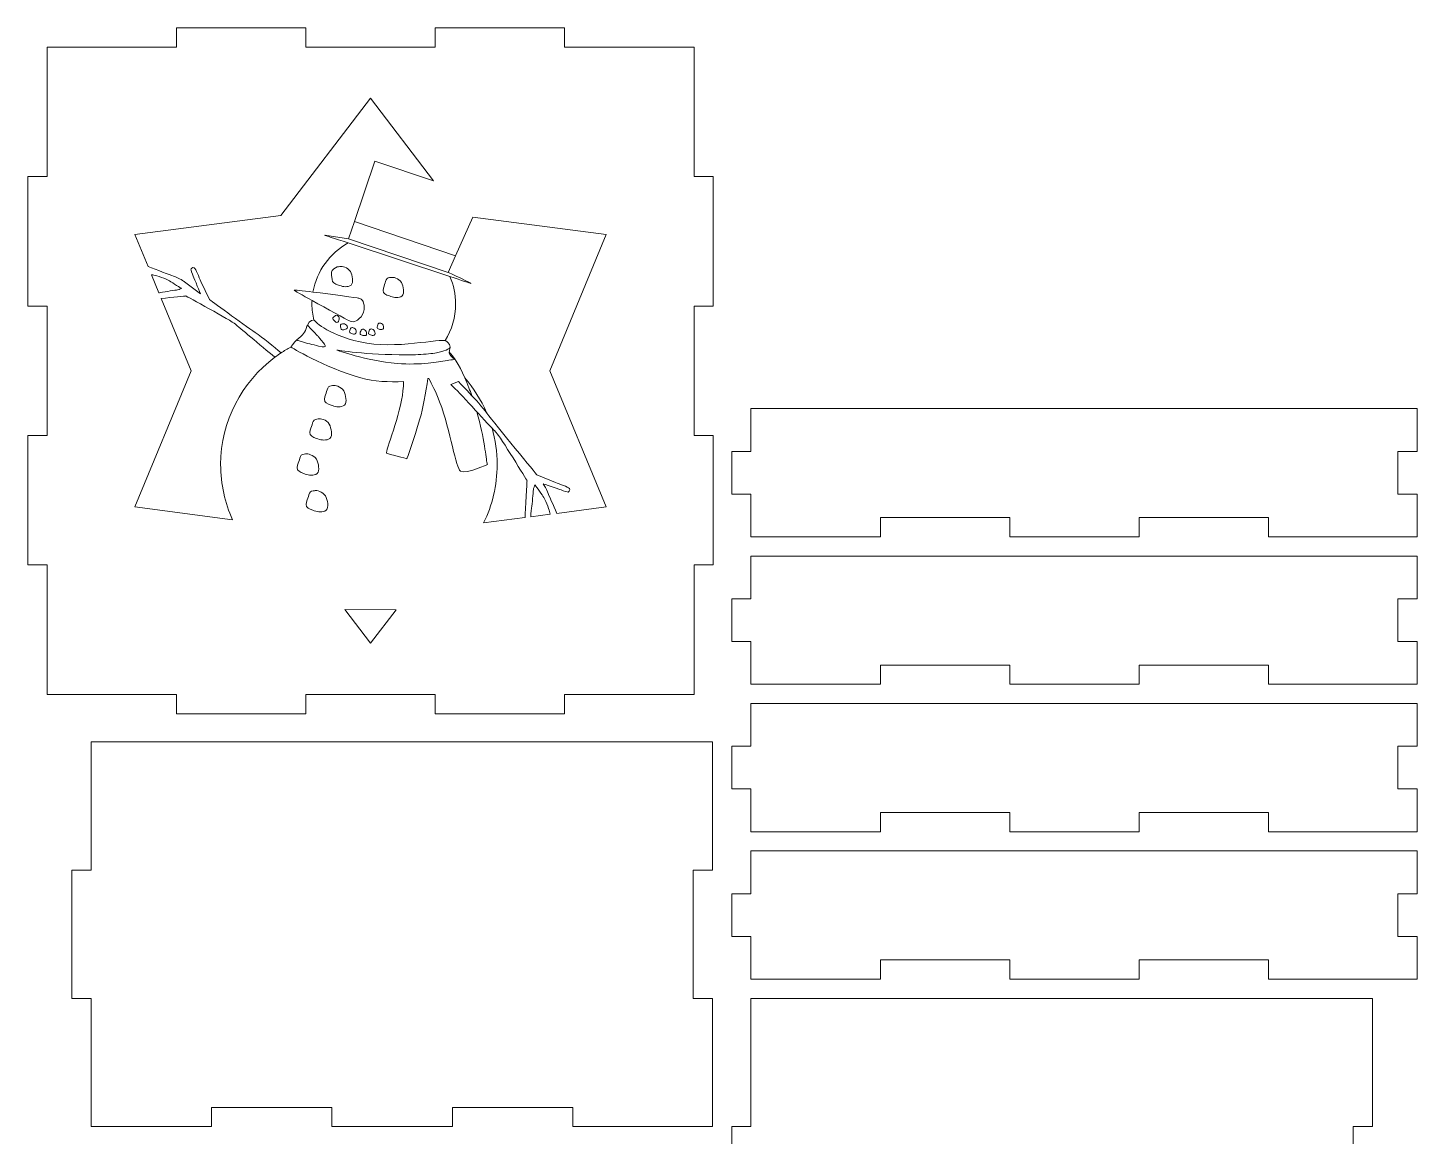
# Model space of a CAD drawing. Header units: centimetres. Extents: x -198 to 198, y -41 to 41.
# Drawn here: x -198.26 to -176.58, y -8.92 to 8.37 of the extents above; entities that cross this region are included whole.
import ezdxf

# ---------------------------------------------------------------- set-up
doc = ezdxf.new("R2010")
doc.units = ezdxf.units.CM
doc.header["$MEASUREMENT"] = 0
doc.layers.add('Camada 1', color=7, linetype='Continuous')

msp = doc.modelspace()

# ---------------------------------------------------------------- linework, layer by layer
at = {"layer": 'Camada 1', "color": 250, "lineweight": 9}
for points, knots in [([(-191.90411, -2.32674), (-191.90411, -2.32674), (-189.88411, -2.32674), (-189.88411, -2.32674), (-189.88411, -2.32674), (-189.88411, -2.32674), (-189.88411, -2.02674), (-189.88411, -2.02674), (-189.88411, -2.02674), (-189.88411, -2.02674), (-187.86411, -2.02674), (-187.86411, -2.02674), (-187.86411, -2.02674), (-187.86411, -2.02674), (-187.86411, -0.00674), (-187.86411, -0.00674), (-187.86411, -0.00674), (-187.86411, -0.00674), (-187.56411, -0.00674), (-187.56411, -0.00674), (-187.56411, -0.00674), (-187.56411, -0.00674), (-187.56411, 2.01326), (-187.56411, 2.01326), (-187.56411, 2.01326), (-187.56411, 2.01326), (-187.86411, 2.01326), (-187.86411, 2.01326), (-187.86411, 2.01326), (-187.86411, 2.01326), (-187.86411, 4.03326), (-187.86411, 4.03326), (-187.86411, 4.03326), (-187.86411, 4.03326), (-187.56411, 4.03326), (-187.56411, 4.03326), (-187.56411, 4.03326), (-187.56411, 4.03326), (-187.56411, 6.05326), (-187.56411, 6.05326), (-187.56411, 6.05326), (-187.56411, 6.05326), (-187.86411, 6.05326), (-187.86411, 6.05326), (-187.86411, 6.05326), (-187.86411, 6.05326), (-187.86411, 8.07326), (-187.86411, 8.07326), (-187.86411, 8.07326), (-187.86411, 8.07326), (-189.88411, 8.07326), (-189.88411, 8.07326), (-189.88411, 8.07326), (-189.88411, 8.07326), (-189.88411, 8.37326), (-189.88411, 8.37326), (-189.88411, 8.37326), (-189.88411, 8.37326), (-191.90411, 8.37326), (-191.90411, 8.37326), (-191.90411, 8.37326), (-191.90411, 8.37326), (-191.90411, 8.07326), (-191.90411, 8.07326), (-191.90411, 8.07326), (-191.90411, 8.07326), (-193.92411, 8.07326), (-193.92411, 8.07326), (-193.92411, 8.07326), (-193.92411, 8.07326), (-193.92411, 8.37326), (-193.92411, 8.37326), (-193.92411, 8.37326), (-193.92411, 8.37326), (-195.94411, 8.37326), (-195.94411, 8.37326), (-195.94411, 8.37326), (-195.94411, 8.37326), (-195.94411, 8.07326), (-195.94411, 8.07326), (-195.94411, 8.07326), (-195.94411, 8.07326), (-197.96411, 8.07326), (-197.96411, 8.07326), (-197.96411, 8.07326), (-197.96411, 8.07326), (-197.96411, 6.05326), (-197.96411, 6.05326), (-197.96411, 6.05326), (-197.96411, 6.05326), (-198.26411, 6.05326), (-198.26411, 6.05326), (-198.26411, 6.05326), (-198.26411, 6.05326), (-198.26411, 4.03326), (-198.26411, 4.03326), (-198.26411, 4.03326), (-198.26411, 4.03326), (-197.96411, 4.03326), (-197.96411, 4.03326), (-197.96411, 4.03326), (-197.96411, 4.03326), (-197.96411, 2.01326), (-197.96411, 2.01326), (-197.96411, 2.01326), (-197.96411, 2.01326), (-198.26411, 2.01326), (-198.26411, 2.01326), (-198.26411, 2.01326), (-198.26411, 2.01326), (-198.26411, -0.00674), (-198.26411, -0.00674), (-198.26411, -0.00674), (-198.26411, -0.00674), (-197.96411, -0.00674), (-197.96411, -0.00674), (-197.96411, -0.00674), (-197.96411, -0.00674), (-197.96411, -2.02674), (-197.96411, -2.02674), (-197.96411, -2.02674), (-197.96411, -2.02674), (-195.94411, -2.02674), (-195.94411, -2.02674), (-195.94411, -2.02674), (-195.94411, -2.02674), (-195.94411, -2.32674), (-195.94411, -2.32674), (-195.94411, -2.32674), (-195.94411, -2.32674), (-193.92411, -2.32674), (-193.92411, -2.32674), (-193.92411, -2.32674), (-193.92411, -2.32674), (-193.92411, -2.02674), (-193.92411, -2.02674), (-193.92411, -2.02674), (-193.92411, -2.02674), (-191.90411, -2.02674), (-191.90411, -2.02674), (-191.90411, -2.02674), (-191.90411, -2.02674), (-191.90411, -2.32674), (-191.90411, -2.32674)], [0, 0, 0, 0, 0.02702703, 0.02702703, 0.02702703, 0.02702703, 0.05405405, 0.05405405, 0.05405405, 0.05405405, 0.08108108, 0.08108108, 0.08108108, 0.08108108, 0.10810811, 0.10810811, 0.10810811, 0.10810811, 0.13513514, 0.13513514, 0.13513514, 0.13513514, 0.16216216, 0.16216216, 0.16216216, 0.16216216, 0.18918919, 0.18918919, 0.18918919, 0.18918919, 0.21621622, 0.21621622, 0.21621622, 0.21621622, 0.24324324, 0.24324324, 0.24324324, 0.24324324, 0.27027027, 0.27027027, 0.27027027, 0.27027027, 0.2972973, 0.2972973, 0.2972973, 0.2972973, 0.32432432, 0.32432432, 0.32432432, 0.32432432, 0.35135135, 0.35135135, 0.35135135, 0.35135135, 0.37837838, 0.37837838, 0.37837838, 0.37837838, 0.40540541, 0.40540541, 0.40540541, 0.40540541, 0.43243243, 0.43243243, 0.43243243, 0.43243243, 0.45945946, 0.45945946, 0.45945946, 0.45945946, 0.48648649, 0.48648649, 0.48648649, 0.48648649, 0.51351351, 0.51351351, 0.51351351, 0.51351351, 0.54054054, 0.54054054, 0.54054054, 0.54054054, 0.56756757, 0.56756757, 0.56756757, 0.56756757, 0.59459459, 0.59459459, 0.59459459, 0.59459459, 0.62162162, 0.62162162, 0.62162162, 0.62162162, 0.64864865, 0.64864865, 0.64864865, 0.64864865, 0.67567568, 0.67567568, 0.67567568, 0.67567568, 0.7027027, 0.7027027, 0.7027027, 0.7027027, 0.72972973, 0.72972973, 0.72972973, 0.72972973, 0.75675676, 0.75675676, 0.75675676, 0.75675676, 0.78378378, 0.78378378, 0.78378378, 0.78378378, 0.81081081, 0.81081081, 0.81081081, 0.81081081, 0.83783784, 0.83783784, 0.83783784, 0.83783784, 0.86486486, 0.86486486, 0.86486486, 0.86486486, 0.89189189, 0.89189189, 0.89189189, 0.89189189, 0.91891892, 0.91891892, 0.91891892, 0.91891892, 0.94594595, 0.94594595, 0.94594595, 0.94594595, 1, 1, 1, 1]), ([(-192.91411, 7.27326), (-192.91411, 7.27326), (-191.92893, 5.98597), (-191.92893, 5.98597), (-191.92893, 5.98597), (-191.92893, 5.98597), (-192.84938, 6.29126), (-192.84938, 6.29126), (-192.84938, 6.29126), (-192.84938, 6.29126), (-193.16647, 5.34971), (-193.16647, 5.34971), (-193.16647, 5.34971), (-193.16647, 5.34971), (-193.25612, 5.08353), (-193.25612, 5.08353), (-193.25612, 5.08353), (-193.25612, 5.08353), (-193.62756, 5.13753), (-193.62756, 5.13753), (-193.62756, 5.13753), (-193.62756, 5.13753), (-193.48117, 5.08914), (-193.26254, 5.01692), (-193.26254, 5.01692), (-193.54784, 4.85763), (-193.75462, 4.57945), (-193.81219, 4.25147), (-193.81219, 4.25147), (-193.97815, 4.27239), (-194.10746, 4.2868), (-194.1067, 4.28081), (-194.1067, 4.28081), (-194.1059, 4.27427), (-193.98116, 4.20334), (-193.82707, 4.1181), (-193.82707, 4.1181), (-193.82792, 4.10051), (-193.82835, 4.08282), (-193.82835, 4.06503), (-193.82835, 4.06503), (-193.82835, 3.97911), (-193.8182, 3.89548), (-193.79904, 3.81526), (-193.79904, 3.81526), (-193.79904, 3.81526), (-193.86518, 3.82028), (-193.90041, 3.73277), (-193.90041, 3.73277), (-193.90238, 3.72784), (-193.90428, 3.72264), (-193.90605, 3.71711), (-193.90605, 3.71711), (-193.93924, 3.61335), (-193.97245, 3.58013), (-194.02641, 3.53866), (-194.02641, 3.53866), (-194.03808, 3.52965), (-194.05093, 3.51774), (-194.0639, 3.50459), (-194.0639, 3.50459), (-194.1108, 3.45702), (-194.15915, 3.39328), (-194.15915, 3.39328), (-194.15915, 3.39328), (-194.21098, 3.36456), (-194.26145, 3.33383), (-194.31049, 3.30116), (-194.31049, 3.30116), (-194.42297, 3.3976), (-194.59393, 3.53991), (-194.71281, 3.61932), (-194.71281, 3.61932), (-194.90426, 3.74722), (-195.42853, 4.13421), (-195.42853, 4.13421), (-195.42853, 4.13421), (-195.42853, 4.13421), (-195.56151, 4.41614), (-195.56151, 4.41614), (-195.56151, 4.41614), (-195.59328, 4.48387), (-195.63602, 4.60698), (-195.66639, 4.62834), (-195.66639, 4.62834), (-195.69673, 4.64967), (-195.7195, 4.60444), (-195.7195, 4.60444), (-195.7195, 4.60444), (-195.7195, 4.60444), (-195.69896, 4.54007), (-195.68099, 4.49791), (-195.68099, 4.49791), (-195.66299, 4.45575), (-195.5705, 4.22274), (-195.5705, 4.22274), (-195.5705, 4.22274), (-195.5705, 4.22274), (-195.81758, 4.4102), (-195.81758, 4.4102), (-195.81758, 4.4102), (-195.81758, 4.4102), (-195.90304, 4.47259), (-195.98737, 4.49787), (-195.98737, 4.49787), (-196.04836, 4.51614), (-196.25514, 4.6038), (-196.38741, 4.64955), (-196.38741, 4.64955), (-196.38741, 4.64955), (-196.59471, 5.14824), (-196.59471, 5.14824), (-196.59471, 5.14824), (-196.59471, 5.14824), (-194.31273, 5.44576), (-194.31273, 5.44576), (-194.31273, 5.44576), (-194.31273, 5.44576), (-192.91411, 7.27326), (-192.91411, 7.27326)], [0, 0, 0, 0, 0.03225806, 0.03225806, 0.03225806, 0.03225806, 0.06451613, 0.06451613, 0.06451613, 0.06451613, 0.09677419, 0.09677419, 0.09677419, 0.09677419, 0.12903226, 0.12903226, 0.12903226, 0.12903226, 0.16129032, 0.16129032, 0.16129032, 0.16129032, 0.19354839, 0.19354839, 0.19354839, 0.19354839, 0.22580645, 0.22580645, 0.22580645, 0.22580645, 0.25806452, 0.25806452, 0.25806452, 0.25806452, 0.29032258, 0.29032258, 0.29032258, 0.29032258, 0.32258065, 0.32258065, 0.32258065, 0.32258065, 0.35483871, 0.35483871, 0.35483871, 0.35483871, 0.38709677, 0.38709677, 0.38709677, 0.38709677, 0.41935484, 0.41935484, 0.41935484, 0.41935484, 0.4516129, 0.4516129, 0.4516129, 0.4516129, 0.48387097, 0.48387097, 0.48387097, 0.48387097, 0.51612903, 0.51612903, 0.51612903, 0.51612903, 0.5483871, 0.5483871, 0.5483871, 0.5483871, 0.58064516, 0.58064516, 0.58064516, 0.58064516, 0.61290323, 0.61290323, 0.61290323, 0.61290323, 0.64516129, 0.64516129, 0.64516129, 0.64516129, 0.67741935, 0.67741935, 0.67741935, 0.67741935, 0.70967742, 0.70967742, 0.70967742, 0.70967742, 0.74193548, 0.74193548, 0.74193548, 0.74193548, 0.77419355, 0.77419355, 0.77419355, 0.77419355, 0.80645161, 0.80645161, 0.80645161, 0.80645161, 0.83870968, 0.83870968, 0.83870968, 0.83870968, 0.87096774, 0.87096774, 0.87096774, 0.87096774, 0.90322581, 0.90322581, 0.90322581, 0.90322581, 0.93548387, 0.93548387, 0.93548387, 0.93548387, 1, 1, 1, 1]), ([(-191.31495, 5.41961), (-191.31495, 5.41961), (-189.23351, 5.14824), (-189.23351, 5.14824), (-189.23351, 5.14824), (-189.23351, 5.14824), (-190.11686, 3.02326), (-190.11686, 3.02326), (-190.11686, 3.02326), (-190.11686, 3.02326), (-189.23351, 0.89828), (-189.23351, 0.89828), (-189.23351, 0.89828), (-189.23351, 0.89828), (-190.0036, 0.79787), (-190.0036, 0.79787), (-190.0036, 0.79787), (-190.05792, 0.92378), (-190.13458, 1.08292), (-190.15323, 1.13497), (-190.15323, 1.13497), (-190.16996, 1.18167), (-190.19848, 1.22812), (-190.22016, 1.25977), (-190.22016, 1.25977), (-190.22016, 1.25977), (-189.98263, 1.17964), (-189.93957, 1.16388), (-189.93957, 1.16388), (-189.89652, 1.14814), (-189.83117, 1.131), (-189.83117, 1.131), (-189.83117, 1.131), (-189.83117, 1.131), (-189.78718, 1.15612), (-189.81011, 1.18532), (-189.81011, 1.18532), (-189.83302, 1.2145), (-189.95819, 1.25072), (-190.0275, 1.27888), (-190.0275, 1.27888), (-190.0275, 1.27888), (-190.31603, 1.3969), (-190.31603, 1.3969), (-190.31603, 1.3969), (-190.31603, 1.3969), (-190.95973, 2.1772), (-191.09748, 2.36163), (-191.09748, 2.36163), (-191.09943, 2.36425), (-191.10143, 2.36691), (-191.10344, 2.36956), (-191.10344, 2.36956), (-191.18799, 2.56749), (-191.30253, 2.75014), (-191.44153, 2.91207), (-191.44153, 2.91207), (-191.53803, 3.13192), (-191.62215, 3.2503), (-191.68498, 3.31243), (-191.68498, 3.31243), (-191.68358, 3.33218), (-191.67414, 3.35258), (-191.67217, 3.3861), (-191.67217, 3.3861), (-191.67207, 3.38768), (-191.67202, 3.38925), (-191.672, 3.3908), (-191.672, 3.3908), (-191.67114, 3.45813), (-191.73859, 3.48987), (-191.73859, 3.48987), (-191.73859, 3.48987), (-191.74136, 3.49155), (-191.74501, 3.49289), (-191.74949, 3.49397), (-191.74949, 3.49397), (-191.64534, 3.66028), (-191.5853, 3.85579), (-191.5853, 4.06503), (-191.5853, 4.06503), (-191.5853, 4.2169), (-191.61694, 4.36155), (-191.67411, 4.49303), (-191.67411, 4.49303), (-191.48683, 4.4315), (-191.3603, 4.39014), (-191.34701, 4.38634), (-191.34701, 4.38634), (-191.28893, 4.36975), (-191.70408, 4.55629), (-191.70408, 4.55629), (-191.70408, 4.55629), (-191.70408, 4.55629), (-191.58707, 4.8159), (-191.58707, 4.8159), (-191.58707, 4.8159), (-191.58707, 4.8159), (-191.31495, 5.41961), (-191.31495, 5.41961)], [0, 0, 0, 0, 0.03846154, 0.03846154, 0.03846154, 0.03846154, 0.07692308, 0.07692308, 0.07692308, 0.07692308, 0.11538462, 0.11538462, 0.11538462, 0.11538462, 0.15384615, 0.15384615, 0.15384615, 0.15384615, 0.19230769, 0.19230769, 0.19230769, 0.19230769, 0.23076923, 0.23076923, 0.23076923, 0.23076923, 0.26923077, 0.26923077, 0.26923077, 0.26923077, 0.30769231, 0.30769231, 0.30769231, 0.30769231, 0.34615385, 0.34615385, 0.34615385, 0.34615385, 0.38461538, 0.38461538, 0.38461538, 0.38461538, 0.42307692, 0.42307692, 0.42307692, 0.42307692, 0.46153846, 0.46153846, 0.46153846, 0.46153846, 0.5, 0.5, 0.5, 0.5, 0.53846154, 0.53846154, 0.53846154, 0.53846154, 0.57692308, 0.57692308, 0.57692308, 0.57692308, 0.61538462, 0.61538462, 0.61538462, 0.61538462, 0.65384615, 0.65384615, 0.65384615, 0.65384615, 0.69230769, 0.69230769, 0.69230769, 0.69230769, 0.73076923, 0.73076923, 0.73076923, 0.73076923, 0.76923077, 0.76923077, 0.76923077, 0.76923077, 0.80769231, 0.80769231, 0.80769231, 0.80769231, 0.84615385, 0.84615385, 0.84615385, 0.84615385, 0.88461538, 0.88461538, 0.88461538, 0.88461538, 0.92307692, 0.92307692, 0.92307692, 0.92307692, 1, 1, 1, 1]), ([(-193.37418, 4.65016), (-193.33682, 4.65432), (-193.24136, 4.62112), (-193.21647, 4.54641), (-193.21647, 4.54641), (-193.19157, 4.47171), (-193.17496, 4.37211), (-193.23722, 4.3472), (-193.23722, 4.3472), (-193.29948, 4.3223), (-193.36173, 4.33889), (-193.41568, 4.35965), (-193.41568, 4.35965), (-193.46964, 4.3804), (-193.51943, 4.397), (-193.51528, 4.44681), (-193.51528, 4.44681), (-193.51113, 4.49661), (-193.53189, 4.52982), (-193.52359, 4.56301), (-193.52359, 4.56301), (-193.51529, 4.59621), (-193.4634, 4.63357), (-193.43435, 4.64187), (-193.43435, 4.64187), (-193.4053, 4.65018), (-193.37418, 4.65016), (-193.37418, 4.65016)], [0, 0, 0, 0, 0.125, 0.125, 0.125, 0.125, 0.25, 0.25, 0.25, 0.25, 0.375, 0.375, 0.375, 0.375, 0.5, 0.5, 0.5, 0.5, 0.625, 0.625, 0.625, 0.625, 0.75, 0.75, 0.75, 0.75, 1, 1, 1, 1]), ([(-196.2169, 4.23938), (-196.2169, 4.23938), (-196.33441, 4.52205), (-196.33441, 4.52205), (-196.33441, 4.52205), (-196.31867, 4.51795), (-196.30585, 4.51517), (-196.29797, 4.51443), (-196.29797, 4.51443), (-196.25327, 4.51023), (-196.1012, 4.45541), (-196.05202, 4.42534), (-196.05202, 4.42534), (-196.00281, 4.39527), (-195.86648, 4.30843), (-195.86648, 4.30843), (-195.86648, 4.30843), (-195.86648, 4.30843), (-195.89206, 4.29465), (-195.92522, 4.28624), (-195.92522, 4.28624), (-195.95838, 4.2778), (-196.10455, 4.26035), (-196.19872, 4.24263), (-196.19872, 4.24263), (-196.20423, 4.2416), (-196.21033, 4.24051), (-196.2169, 4.23938)], [0, 0, 0, 0, 0.125, 0.125, 0.125, 0.125, 0.25, 0.25, 0.25, 0.25, 0.375, 0.375, 0.375, 0.375, 0.5, 0.5, 0.5, 0.5, 0.625, 0.625, 0.625, 0.625, 0.75, 0.75, 0.75, 0.75, 1, 1, 1, 1]), ([(-192.57734, 4.48002), (-192.53998, 4.48416), (-192.44453, 4.45096), (-192.41963, 4.37626), (-192.41963, 4.37626), (-192.39473, 4.30155), (-192.37812, 4.20195), (-192.44038, 4.17706), (-192.44038, 4.17706), (-192.50264, 4.15215), (-192.56489, 4.16875), (-192.61884, 4.1895), (-192.61884, 4.1895), (-192.6728, 4.21026), (-192.72259, 4.22685), (-192.71844, 4.27665), (-192.71844, 4.27665), (-192.71429, 4.32645), (-192.69355, 4.35967), (-192.68525, 4.39286), (-192.68525, 4.39286), (-192.67694, 4.42606), (-192.66656, 4.46342), (-192.63751, 4.47172), (-192.63751, 4.47172), (-192.60845, 4.48003), (-192.57734, 4.48002), (-192.57734, 4.48002)], [0, 0, 0, 0, 0.125, 0.125, 0.125, 0.125, 0.25, 0.25, 0.25, 0.25, 0.375, 0.375, 0.375, 0.375, 0.5, 0.5, 0.5, 0.5, 0.625, 0.625, 0.625, 0.625, 0.75, 0.75, 0.75, 0.75, 1, 1, 1, 1]), ([(-195.06729, 0.69914), (-195.06729, 0.69914), (-196.59471, 0.89828), (-196.59471, 0.89828), (-196.59471, 0.89828), (-196.59471, 0.89828), (-195.71136, 3.02326), (-195.71136, 3.02326), (-195.71136, 3.02326), (-195.71136, 3.02326), (-196.18015, 4.151), (-196.18015, 4.151), (-196.18015, 4.151), (-196.00936, 4.16964), (-195.79788, 4.1898), (-195.79788, 4.1898), (-195.79788, 4.1898), (-195.79788, 4.1898), (-195.08051, 3.80308), (-195.02317, 3.74914), (-195.02317, 3.74914), (-194.98212, 3.71051), (-194.62719, 3.42083), (-194.40745, 3.23264), (-194.40745, 3.23264), (-194.92216, 2.84736), (-195.25408, 2.24075), (-195.25408, 1.55833), (-195.25408, 1.55833), (-195.25408, 1.25232), (-195.18732, 0.96157), (-195.06729, 0.69914)], [0, 0, 0, 0, 0.11111111, 0.11111111, 0.11111111, 0.11111111, 0.22222222, 0.22222222, 0.22222222, 0.22222222, 0.33333333, 0.33333333, 0.33333333, 0.33333333, 0.44444444, 0.44444444, 0.44444444, 0.44444444, 0.55555556, 0.55555556, 0.55555556, 0.55555556, 0.66666667, 0.66666667, 0.66666667, 0.66666667, 0.77777778, 0.77777778, 0.77777778, 0.77777778, 1, 1, 1, 1]), ([(-193.42861, 3.88277), (-193.41772, 3.87781), (-193.39703, 3.85315), (-193.40242, 3.82866), (-193.40242, 3.82866), (-193.4078, 3.80416), (-193.41951, 3.77422), (-193.44061, 3.77757), (-193.44061, 3.77757), (-193.4617, 3.78092), (-193.47602, 3.79563), (-193.48737, 3.81011), (-193.48737, 3.81011), (-193.49874, 3.82458), (-193.50965, 3.83725), (-193.50039, 3.85019), (-193.50039, 3.85019), (-193.49113, 3.86313), (-193.48004, 3.86883), (-193.47234, 3.87655), (-193.47234, 3.87655), (-193.46466, 3.88428), (-193.45572, 3.8928), (-193.44642, 3.89033), (-193.44642, 3.89033), (-193.43711, 3.88786), (-193.42861, 3.88277), (-193.42861, 3.88277)], [0, 0, 0, 0, 0.125, 0.125, 0.125, 0.125, 0.25, 0.25, 0.25, 0.25, 0.375, 0.375, 0.375, 0.375, 0.5, 0.5, 0.5, 0.5, 0.625, 0.625, 0.625, 0.625, 0.75, 0.75, 0.75, 0.75, 1, 1, 1, 1]), ([(-193.3648, 3.75071), (-193.35507, 3.75768), (-193.32339, 3.76331), (-193.30483, 3.74643), (-193.30483, 3.74643), (-193.28629, 3.72954), (-193.26618, 3.70445), (-193.27961, 3.68784), (-193.27961, 3.68784), (-193.29303, 3.67123), (-193.31291, 3.66616), (-193.33114, 3.66354), (-193.33114, 3.66354), (-193.34935, 3.6609), (-193.36577, 3.65776), (-193.37237, 3.67225), (-193.37237, 3.67225), (-193.37897, 3.68674), (-193.37838, 3.69919), (-193.38122, 3.70971), (-193.38122, 3.70971), (-193.38408, 3.72023), (-193.38701, 3.73221), (-193.38023, 3.73904), (-193.38023, 3.73904), (-193.37345, 3.74588), (-193.3648, 3.75071), (-193.3648, 3.75071)], [0, 0, 0, 0, 0.125, 0.125, 0.125, 0.125, 0.25, 0.25, 0.25, 0.25, 0.375, 0.375, 0.375, 0.375, 0.5, 0.5, 0.5, 0.5, 0.625, 0.625, 0.625, 0.625, 0.75, 0.75, 0.75, 0.75, 1, 1, 1, 1]), ([(-193.19505, 3.69573), (-193.18316, 3.69704), (-193.15276, 3.68648), (-193.14484, 3.66269), (-193.14484, 3.66269), (-193.1369, 3.63889), (-193.13161, 3.60717), (-193.15144, 3.59924), (-193.15144, 3.59924), (-193.17127, 3.59132), (-193.19109, 3.5966), (-193.20828, 3.60321), (-193.20828, 3.60321), (-193.22546, 3.60983), (-193.24132, 3.6151), (-193.23999, 3.63096), (-193.23999, 3.63096), (-193.23868, 3.64683), (-193.23207, 3.6574), (-193.22942, 3.66797), (-193.22942, 3.66797), (-193.22678, 3.67855), (-193.22348, 3.69044), (-193.21423, 3.69309), (-193.21423, 3.69309), (-193.20497, 3.69573), (-193.19505, 3.69573), (-193.19505, 3.69573)], [0, 0, 0, 0, 0.125, 0.125, 0.125, 0.125, 0.25, 0.25, 0.25, 0.25, 0.375, 0.375, 0.375, 0.375, 0.5, 0.5, 0.5, 0.5, 0.625, 0.625, 0.625, 0.625, 0.75, 0.75, 0.75, 0.75, 1, 1, 1, 1]), ([(-192.76747, 3.76631), (-192.75558, 3.76764), (-192.72518, 3.75706), (-192.71725, 3.73327), (-192.71725, 3.73327), (-192.70932, 3.70948), (-192.70403, 3.67777), (-192.72386, 3.66983), (-192.72386, 3.66983), (-192.74369, 3.66191), (-192.76351, 3.66718), (-192.7807, 3.6738), (-192.7807, 3.6738), (-192.79788, 3.6804), (-192.81374, 3.68569), (-192.81241, 3.70156), (-192.81241, 3.70156), (-192.8111, 3.71742), (-192.80449, 3.72799), (-192.80184, 3.73856), (-192.80184, 3.73856), (-192.7992, 3.74913), (-192.7959, 3.76103), (-192.78665, 3.76368), (-192.78665, 3.76368), (-192.77739, 3.76632), (-192.76747, 3.76631), (-192.76747, 3.76631)], [0, 0, 0, 0, 0.125, 0.125, 0.125, 0.125, 0.25, 0.25, 0.25, 0.25, 0.375, 0.375, 0.375, 0.375, 0.5, 0.5, 0.5, 0.5, 0.625, 0.625, 0.625, 0.625, 0.75, 0.75, 0.75, 0.75, 1, 1, 1, 1]), ([(-193.03308, 3.67085), (-193.02118, 3.6722), (-192.99079, 3.66161), (-192.98287, 3.63782), (-192.98287, 3.63782), (-192.97493, 3.61402), (-192.96964, 3.58231), (-192.98947, 3.57438), (-192.98947, 3.57438), (-193.0093, 3.56646), (-193.02912, 3.57173), (-193.0463, 3.57835), (-193.0463, 3.57835), (-193.0635, 3.58496), (-193.07936, 3.59024), (-193.07802, 3.6061), (-193.07802, 3.6061), (-193.07671, 3.62196), (-193.0701, 3.63254), (-193.06746, 3.64311), (-193.06746, 3.64311), (-193.06481, 3.65367), (-193.0615, 3.66559), (-193.05226, 3.66823), (-193.05226, 3.66823), (-193.04301, 3.67086), (-193.03308, 3.67085), (-193.03308, 3.67085)], [0, 0, 0, 0, 0.125, 0.125, 0.125, 0.125, 0.25, 0.25, 0.25, 0.25, 0.375, 0.375, 0.375, 0.375, 0.5, 0.5, 0.5, 0.5, 0.625, 0.625, 0.625, 0.625, 0.75, 0.75, 0.75, 0.75, 1, 1, 1, 1]), ([(-192.90128, 3.67459), (-192.88939, 3.67591), (-192.85899, 3.66533), (-192.85107, 3.64154), (-192.85107, 3.64154), (-192.84314, 3.61775), (-192.83784, 3.58603), (-192.85767, 3.57808), (-192.85767, 3.57808), (-192.8775, 3.57017), (-192.89732, 3.57545), (-192.91451, 3.58207), (-192.91451, 3.58207), (-192.93169, 3.58868), (-192.94755, 3.59395), (-192.94622, 3.60983), (-192.94622, 3.60983), (-192.94491, 3.62567), (-192.9383, 3.63625), (-192.93565, 3.64683), (-192.93565, 3.64683), (-192.93301, 3.6574), (-192.92971, 3.6693), (-192.92046, 3.67194), (-192.92046, 3.67194), (-192.9112, 3.6746), (-192.90128, 3.67459), (-192.90128, 3.67459)], [0, 0, 0, 0, 0.125, 0.125, 0.125, 0.125, 0.25, 0.25, 0.25, 0.25, 0.375, 0.375, 0.375, 0.375, 0.5, 0.5, 0.5, 0.5, 0.625, 0.625, 0.625, 0.625, 0.75, 0.75, 0.75, 0.75, 1, 1, 1, 1]), ([(-193.48552, 2.792), (-193.44624, 2.79636), (-193.34587, 2.76145), (-193.31967, 2.68289), (-193.31967, 2.68289), (-193.29349, 2.60432), (-193.27604, 2.49958), (-193.3415, 2.47339), (-193.3415, 2.47339), (-193.40697, 2.44721), (-193.47243, 2.46467), (-193.52917, 2.48648), (-193.52917, 2.48648), (-193.58591, 2.50831), (-193.63828, 2.52576), (-193.63391, 2.57813), (-193.63391, 2.57813), (-193.62954, 2.63051), (-193.60773, 2.66544), (-193.59901, 2.70034), (-193.59901, 2.70034), (-193.59027, 2.73525), (-193.57936, 2.77453), (-193.54881, 2.78327), (-193.54881, 2.78327), (-193.51825, 2.792), (-193.48552, 2.792), (-193.48552, 2.792)], [0, 0, 0, 0, 0.125, 0.125, 0.125, 0.125, 0.25, 0.25, 0.25, 0.25, 0.375, 0.375, 0.375, 0.375, 0.5, 0.5, 0.5, 0.5, 0.625, 0.625, 0.625, 0.625, 0.75, 0.75, 0.75, 0.75, 1, 1, 1, 1]), ([(-180.91542, 0.73192), (-180.91542, 0.73192), (-178.89542, 0.73192), (-178.89542, 0.73192), (-178.89542, 0.73192), (-178.89542, 0.73192), (-178.89542, 0.43192), (-178.89542, 0.43192), (-178.89542, 0.43192), (-178.89542, 0.43192), (-176.57542, 0.43192), (-176.57542, 0.43192), (-176.57542, 0.43192), (-176.57542, 0.43192), (-176.57542, 1.09859), (-176.57542, 1.09859), (-176.57542, 1.09859), (-176.57542, 1.09859), (-176.87542, 1.09859), (-176.87542, 1.09859), (-176.87542, 1.09859), (-176.87542, 1.09859), (-176.87542, 1.76525), (-176.87542, 1.76525), (-176.87542, 1.76525), (-176.87542, 1.76525), (-176.57542, 1.76525), (-176.57542, 1.76525), (-176.57542, 1.76525), (-176.57542, 1.76525), (-176.57542, 2.43192), (-176.57542, 2.43192), (-176.57542, 2.43192), (-176.57542, 2.43192), (-186.97542, 2.43192), (-186.97542, 2.43192), (-186.97542, 2.43192), (-186.97542, 2.43192), (-186.97542, 1.76525), (-186.97542, 1.76525), (-186.97542, 1.76525), (-186.97542, 1.76525), (-187.27542, 1.76525), (-187.27542, 1.76525), (-187.27542, 1.76525), (-187.27542, 1.76525), (-187.27542, 1.09859), (-187.27542, 1.09859), (-187.27542, 1.09859), (-187.27542, 1.09859), (-186.97542, 1.09859), (-186.97542, 1.09859), (-186.97542, 1.09859), (-186.97542, 1.09859), (-186.97542, 0.43192), (-186.97542, 0.43192), (-186.97542, 0.43192), (-186.97542, 0.43192), (-184.95542, 0.43192), (-184.95542, 0.43192), (-184.95542, 0.43192), (-184.95542, 0.43192), (-184.95542, 0.73192), (-184.95542, 0.73192), (-184.95542, 0.73192), (-184.95542, 0.73192), (-182.93542, 0.73192), (-182.93542, 0.73192), (-182.93542, 0.73192), (-182.93542, 0.73192), (-182.93542, 0.43192), (-182.93542, 0.43192), (-182.93542, 0.43192), (-182.93542, 0.43192), (-180.91542, 0.43192), (-180.91542, 0.43192), (-180.91542, 0.43192), (-180.91542, 0.43192), (-180.91542, 0.73192), (-180.91542, 0.73192)], [0, 0, 0, 0, 0.04761905, 0.04761905, 0.04761905, 0.04761905, 0.0952381, 0.0952381, 0.0952381, 0.0952381, 0.14285714, 0.14285714, 0.14285714, 0.14285714, 0.19047619, 0.19047619, 0.19047619, 0.19047619, 0.23809524, 0.23809524, 0.23809524, 0.23809524, 0.28571429, 0.28571429, 0.28571429, 0.28571429, 0.33333333, 0.33333333, 0.33333333, 0.33333333, 0.38095238, 0.38095238, 0.38095238, 0.38095238, 0.42857143, 0.42857143, 0.42857143, 0.42857143, 0.47619048, 0.47619048, 0.47619048, 0.47619048, 0.52380952, 0.52380952, 0.52380952, 0.52380952, 0.57142857, 0.57142857, 0.57142857, 0.57142857, 0.61904762, 0.61904762, 0.61904762, 0.61904762, 0.66666667, 0.66666667, 0.66666667, 0.66666667, 0.71428571, 0.71428571, 0.71428571, 0.71428571, 0.76190476, 0.76190476, 0.76190476, 0.76190476, 0.80952381, 0.80952381, 0.80952381, 0.80952381, 0.85714286, 0.85714286, 0.85714286, 0.85714286, 0.9047619, 0.9047619, 0.9047619, 0.9047619, 1, 1, 1, 1]), ([(-193.71218, 2.27361), (-193.6729, 2.27798), (-193.57253, 2.24307), (-193.54634, 2.16451), (-193.54634, 2.16451), (-193.52016, 2.08594), (-193.5027, 1.9812), (-193.56816, 1.95502), (-193.56816, 1.95502), (-193.63364, 1.92884), (-193.6991, 1.94628), (-193.75583, 1.96812), (-193.75583, 1.96812), (-193.81258, 1.98993), (-193.86494, 2.00739), (-193.86057, 2.05976), (-193.86057, 2.05976), (-193.8562, 2.11212), (-193.83439, 2.14707), (-193.82566, 2.18197), (-193.82566, 2.18197), (-193.81694, 2.21688), (-193.80601, 2.25617), (-193.77547, 2.2649), (-193.77547, 2.2649), (-193.74492, 2.27363), (-193.71218, 2.27361), (-193.71218, 2.27361)], [0, 0, 0, 0, 0.125, 0.125, 0.125, 0.125, 0.25, 0.25, 0.25, 0.25, 0.375, 0.375, 0.375, 0.375, 0.5, 0.5, 0.5, 0.5, 0.625, 0.625, 0.625, 0.625, 0.75, 0.75, 0.75, 0.75, 1, 1, 1, 1]), ([(-190.50298, 0.73277), (-190.50298, 0.73277), (-191.14857, 0.6486), (-191.14857, 0.6486), (-191.14857, 0.6486), (-191.01352, 0.92402), (-190.93789, 1.23254), (-190.93789, 1.55833), (-190.93789, 1.55833), (-190.93789, 1.7557), (-190.96564, 1.94677), (-191.01758, 2.12795), (-191.01758, 2.12795), (-190.98447, 2.09239), (-190.96094, 2.06752), (-190.95155, 2.05856), (-190.95155, 2.05856), (-190.89467, 2.00412), (-190.47083, 1.30804), (-190.47083, 1.30804), (-190.47083, 1.30804), (-190.47083, 1.30804), (-190.49034, 0.84904), (-190.50267, 0.73552), (-190.50267, 0.73552), (-190.50267, 0.73552), (-190.50298, 0.73277), (-190.50298, 0.73277)], [0, 0, 0, 0, 0.125, 0.125, 0.125, 0.125, 0.25, 0.25, 0.25, 0.25, 0.375, 0.375, 0.375, 0.375, 0.5, 0.5, 0.5, 0.5, 0.625, 0.625, 0.625, 0.625, 0.75, 0.75, 0.75, 0.75, 1, 1, 1, 1]), ([(-193.9114, 1.72579), (-193.87212, 1.73015), (-193.77174, 1.69525), (-193.74555, 1.61669), (-193.74555, 1.61669), (-193.71937, 1.53812), (-193.70191, 1.43338), (-193.76738, 1.4072), (-193.76738, 1.4072), (-193.83285, 1.38101), (-193.8983, 1.39847), (-193.95505, 1.4203), (-193.95505, 1.4203), (-194.01179, 1.44211), (-194.06416, 1.45957), (-194.05979, 1.51194), (-194.05979, 1.51194), (-194.05542, 1.56431), (-194.03361, 1.59924), (-194.02488, 1.63414), (-194.02488, 1.63414), (-194.01615, 1.66906), (-194.00523, 1.70835), (-193.97468, 1.71708), (-193.97468, 1.71708), (-193.94414, 1.72581), (-193.9114, 1.72579), (-193.9114, 1.72579)], [0, 0, 0, 0, 0.125, 0.125, 0.125, 0.125, 0.25, 0.25, 0.25, 0.25, 0.375, 0.375, 0.375, 0.375, 0.5, 0.5, 0.5, 0.5, 0.625, 0.625, 0.625, 0.625, 0.75, 0.75, 0.75, 0.75, 1, 1, 1, 1]), ([(-193.77029, 1.15307), (-193.73101, 1.15743), (-193.63064, 1.12251), (-193.60444, 1.04396), (-193.60444, 1.04396), (-193.57826, 0.9654), (-193.56081, 0.86066), (-193.62627, 0.83447), (-193.62627, 0.83447), (-193.69174, 0.80827), (-193.7572, 0.82574), (-193.81395, 0.84755), (-193.81395, 0.84755), (-193.87068, 0.86939), (-193.92305, 0.88684), (-193.91868, 0.93922), (-193.91868, 0.93922), (-193.91432, 0.99159), (-193.8925, 1.02652), (-193.88378, 1.06143), (-193.88378, 1.06143), (-193.87504, 1.09633), (-193.86413, 1.13562), (-193.83358, 1.14435), (-193.83358, 1.14435), (-193.80302, 1.15308), (-193.77029, 1.15307), (-193.77029, 1.15307)], [0, 0, 0, 0, 0.125, 0.125, 0.125, 0.125, 0.25, 0.25, 0.25, 0.25, 0.375, 0.375, 0.375, 0.375, 0.5, 0.5, 0.5, 0.5, 0.625, 0.625, 0.625, 0.625, 0.75, 0.75, 0.75, 0.75, 1, 1, 1, 1]), ([(-190.10906, 0.78413), (-190.10906, 0.78413), (-190.4134, 0.74445), (-190.4134, 0.74445), (-190.4134, 0.74445), (-190.40807, 0.80825), (-190.40209, 0.87266), (-190.39701, 0.91051), (-190.39701, 0.91051), (-190.38425, 1.00549), (-190.37451, 1.15237), (-190.36784, 1.18592), (-190.36784, 1.18592), (-190.36116, 1.21947), (-190.34874, 1.24575), (-190.34874, 1.24575), (-190.34874, 1.24575), (-190.34874, 1.24575), (-190.25487, 1.11416), (-190.22225, 1.06662), (-190.22225, 1.06662), (-190.18963, 1.01907), (-190.12695, 0.87008), (-190.12038, 0.82568), (-190.12038, 0.82568), (-190.11909, 0.81693), (-190.11491, 0.80216), (-190.10906, 0.78413)], [0, 0, 0, 0, 0.125, 0.125, 0.125, 0.125, 0.25, 0.25, 0.25, 0.25, 0.375, 0.375, 0.375, 0.375, 0.5, 0.5, 0.5, 0.5, 0.625, 0.625, 0.625, 0.625, 0.75, 0.75, 0.75, 0.75, 1, 1, 1, 1]), ([(-180.91542, -1.56808), (-180.91542, -1.56808), (-178.89542, -1.56808), (-178.89542, -1.56808), (-178.89542, -1.56808), (-178.89542, -1.56808), (-178.89542, -1.86808), (-178.89542, -1.86808), (-178.89542, -1.86808), (-178.89542, -1.86808), (-176.57542, -1.86808), (-176.57542, -1.86808), (-176.57542, -1.86808), (-176.57542, -1.86808), (-176.57542, -1.20141), (-176.57542, -1.20141), (-176.57542, -1.20141), (-176.57542, -1.20141), (-176.87542, -1.20141), (-176.87542, -1.20141), (-176.87542, -1.20141), (-176.87542, -1.20141), (-176.87542, -0.53475), (-176.87542, -0.53475), (-176.87542, -0.53475), (-176.87542, -0.53475), (-176.57542, -0.53475), (-176.57542, -0.53475), (-176.57542, -0.53475), (-176.57542, -0.53475), (-176.57542, 0.13192), (-176.57542, 0.13192), (-176.57542, 0.13192), (-176.57542, 0.13192), (-186.97542, 0.13192), (-186.97542, 0.13192), (-186.97542, 0.13192), (-186.97542, 0.13192), (-186.97542, -0.53475), (-186.97542, -0.53475), (-186.97542, -0.53475), (-186.97542, -0.53475), (-187.27542, -0.53475), (-187.27542, -0.53475), (-187.27542, -0.53475), (-187.27542, -0.53475), (-187.27542, -1.20141), (-187.27542, -1.20141), (-187.27542, -1.20141), (-187.27542, -1.20141), (-186.97542, -1.20141), (-186.97542, -1.20141), (-186.97542, -1.20141), (-186.97542, -1.20141), (-186.97542, -1.86808), (-186.97542, -1.86808), (-186.97542, -1.86808), (-186.97542, -1.86808), (-184.95542, -1.86808), (-184.95542, -1.86808), (-184.95542, -1.86808), (-184.95542, -1.86808), (-184.95542, -1.56808), (-184.95542, -1.56808), (-184.95542, -1.56808), (-184.95542, -1.56808), (-182.93542, -1.56808), (-182.93542, -1.56808), (-182.93542, -1.56808), (-182.93542, -1.56808), (-182.93542, -1.86808), (-182.93542, -1.86808), (-182.93542, -1.86808), (-182.93542, -1.86808), (-180.91542, -1.86808), (-180.91542, -1.86808), (-180.91542, -1.86808), (-180.91542, -1.86808), (-180.91542, -1.56808), (-180.91542, -1.56808)], [0, 0, 0, 0, 0.04761905, 0.04761905, 0.04761905, 0.04761905, 0.0952381, 0.0952381, 0.0952381, 0.0952381, 0.14285714, 0.14285714, 0.14285714, 0.14285714, 0.19047619, 0.19047619, 0.19047619, 0.19047619, 0.23809524, 0.23809524, 0.23809524, 0.23809524, 0.28571429, 0.28571429, 0.28571429, 0.28571429, 0.33333333, 0.33333333, 0.33333333, 0.33333333, 0.38095238, 0.38095238, 0.38095238, 0.38095238, 0.42857143, 0.42857143, 0.42857143, 0.42857143, 0.47619048, 0.47619048, 0.47619048, 0.47619048, 0.52380952, 0.52380952, 0.52380952, 0.52380952, 0.57142857, 0.57142857, 0.57142857, 0.57142857, 0.61904762, 0.61904762, 0.61904762, 0.61904762, 0.66666667, 0.66666667, 0.66666667, 0.66666667, 0.71428571, 0.71428571, 0.71428571, 0.71428571, 0.76190476, 0.76190476, 0.76190476, 0.76190476, 0.80952381, 0.80952381, 0.80952381, 0.80952381, 0.85714286, 0.85714286, 0.85714286, 0.85714286, 0.9047619, 0.9047619, 0.9047619, 0.9047619, 1, 1, 1, 1]), ([(-192.51434, -0.70439), (-192.51434, -0.70439), (-192.91411, -1.22674), (-192.91411, -1.22674), (-192.91411, -1.22674), (-192.91411, -1.22674), (-193.31682, -0.70054), (-193.31682, -0.70054), (-193.31682, -0.70054), (-193.31682, -0.70054), (-192.51434, -0.70439), (-192.51434, -0.70439)], [0, 0, 0, 0, 0.25, 0.25, 0.25, 0.25, 0.5, 0.5, 0.5, 0.5, 1, 1, 1, 1]), ([(-180.91542, -3.86808), (-180.91542, -3.86808), (-178.89542, -3.86808), (-178.89542, -3.86808), (-178.89542, -3.86808), (-178.89542, -3.86808), (-178.89542, -4.16808), (-178.89542, -4.16808), (-178.89542, -4.16808), (-178.89542, -4.16808), (-176.57542, -4.16808), (-176.57542, -4.16808), (-176.57542, -4.16808), (-176.57542, -4.16808), (-176.57542, -3.50141), (-176.57542, -3.50141), (-176.57542, -3.50141), (-176.57542, -3.50141), (-176.87542, -3.50141), (-176.87542, -3.50141), (-176.87542, -3.50141), (-176.87542, -3.50141), (-176.87542, -2.83475), (-176.87542, -2.83475), (-176.87542, -2.83475), (-176.87542, -2.83475), (-176.57542, -2.83475), (-176.57542, -2.83475), (-176.57542, -2.83475), (-176.57542, -2.83475), (-176.57542, -2.16808), (-176.57542, -2.16808), (-176.57542, -2.16808), (-176.57542, -2.16808), (-186.97542, -2.16808), (-186.97542, -2.16808), (-186.97542, -2.16808), (-186.97542, -2.16808), (-186.97542, -2.83475), (-186.97542, -2.83475), (-186.97542, -2.83475), (-186.97542, -2.83475), (-187.27542, -2.83475), (-187.27542, -2.83475), (-187.27542, -2.83475), (-187.27542, -2.83475), (-187.27542, -3.50141), (-187.27542, -3.50141), (-187.27542, -3.50141), (-187.27542, -3.50141), (-186.97542, -3.50141), (-186.97542, -3.50141), (-186.97542, -3.50141), (-186.97542, -3.50141), (-186.97542, -4.16808), (-186.97542, -4.16808), (-186.97542, -4.16808), (-186.97542, -4.16808), (-184.95542, -4.16808), (-184.95542, -4.16808), (-184.95542, -4.16808), (-184.95542, -4.16808), (-184.95542, -3.86808), (-184.95542, -3.86808), (-184.95542, -3.86808), (-184.95542, -3.86808), (-182.93542, -3.86808), (-182.93542, -3.86808), (-182.93542, -3.86808), (-182.93542, -3.86808), (-182.93542, -4.16808), (-182.93542, -4.16808), (-182.93542, -4.16808), (-182.93542, -4.16808), (-180.91542, -4.16808), (-180.91542, -4.16808), (-180.91542, -4.16808), (-180.91542, -4.16808), (-180.91542, -3.86808), (-180.91542, -3.86808)], [0, 0, 0, 0, 0.04761905, 0.04761905, 0.04761905, 0.04761905, 0.0952381, 0.0952381, 0.0952381, 0.0952381, 0.14285714, 0.14285714, 0.14285714, 0.14285714, 0.19047619, 0.19047619, 0.19047619, 0.19047619, 0.23809524, 0.23809524, 0.23809524, 0.23809524, 0.28571429, 0.28571429, 0.28571429, 0.28571429, 0.33333333, 0.33333333, 0.33333333, 0.33333333, 0.38095238, 0.38095238, 0.38095238, 0.38095238, 0.42857143, 0.42857143, 0.42857143, 0.42857143, 0.47619048, 0.47619048, 0.47619048, 0.47619048, 0.52380952, 0.52380952, 0.52380952, 0.52380952, 0.57142857, 0.57142857, 0.57142857, 0.57142857, 0.61904762, 0.61904762, 0.61904762, 0.61904762, 0.66666667, 0.66666667, 0.66666667, 0.66666667, 0.71428571, 0.71428571, 0.71428571, 0.71428571, 0.76190476, 0.76190476, 0.76190476, 0.76190476, 0.80952381, 0.80952381, 0.80952381, 0.80952381, 0.85714286, 0.85714286, 0.85714286, 0.85714286, 0.9047619, 0.9047619, 0.9047619, 0.9047619, 1, 1, 1, 1]), ([(-187.57542, -8.76808), (-187.57542, -8.76808), (-187.57542, -6.76808), (-187.57542, -6.76808), (-187.57542, -6.76808), (-187.57542, -6.76808), (-187.87542, -6.76808), (-187.87542, -6.76808), (-187.87542, -6.76808), (-187.87542, -6.76808), (-187.87542, -4.76808), (-187.87542, -4.76808), (-187.87542, -4.76808), (-187.87542, -4.76808), (-187.57542, -4.76808), (-187.57542, -4.76808), (-187.57542, -4.76808), (-187.57542, -4.76808), (-187.57542, -2.76808), (-187.57542, -2.76808), (-187.57542, -2.76808), (-187.57542, -2.76808), (-197.27542, -2.76808), (-197.27542, -2.76808), (-197.27542, -2.76808), (-197.27542, -2.76808), (-197.27542, -4.76808), (-197.27542, -4.76808), (-197.27542, -4.76808), (-197.27542, -4.76808), (-197.57542, -4.76808), (-197.57542, -4.76808), (-197.57542, -4.76808), (-197.57542, -4.76808), (-197.57542, -6.76808), (-197.57542, -6.76808), (-197.57542, -6.76808), (-197.57542, -6.76808), (-197.27542, -6.76808), (-197.27542, -6.76808), (-197.27542, -6.76808), (-197.27542, -6.76808), (-197.27542, -8.76808), (-197.27542, -8.76808), (-197.27542, -8.76808), (-197.27542, -8.76808), (-195.39542, -8.76808), (-195.39542, -8.76808), (-195.39542, -8.76808), (-195.39542, -8.76808), (-195.39542, -8.46808), (-195.39542, -8.46808), (-195.39542, -8.46808), (-195.39542, -8.46808), (-193.51542, -8.46808), (-193.51542, -8.46808), (-193.51542, -8.46808), (-193.51542, -8.46808), (-193.51542, -8.76808), (-193.51542, -8.76808), (-193.51542, -8.76808), (-193.51542, -8.76808), (-191.63542, -8.76808), (-191.63542, -8.76808), (-191.63542, -8.76808), (-191.63542, -8.76808), (-191.63542, -8.46808), (-191.63542, -8.46808), (-191.63542, -8.46808), (-191.63542, -8.46808), (-189.75542, -8.46808), (-189.75542, -8.46808), (-189.75542, -8.46808), (-189.75542, -8.46808), (-189.75542, -8.76808), (-189.75542, -8.76808), (-189.75542, -8.76808), (-189.75542, -8.76808), (-187.57542, -8.76808), (-187.57542, -8.76808)], [0, 0, 0, 0, 0.04761905, 0.04761905, 0.04761905, 0.04761905, 0.0952381, 0.0952381, 0.0952381, 0.0952381, 0.14285714, 0.14285714, 0.14285714, 0.14285714, 0.19047619, 0.19047619, 0.19047619, 0.19047619, 0.23809524, 0.23809524, 0.23809524, 0.23809524, 0.28571429, 0.28571429, 0.28571429, 0.28571429, 0.33333333, 0.33333333, 0.33333333, 0.33333333, 0.38095238, 0.38095238, 0.38095238, 0.38095238, 0.42857143, 0.42857143, 0.42857143, 0.42857143, 0.47619048, 0.47619048, 0.47619048, 0.47619048, 0.52380952, 0.52380952, 0.52380952, 0.52380952, 0.57142857, 0.57142857, 0.57142857, 0.57142857, 0.61904762, 0.61904762, 0.61904762, 0.61904762, 0.66666667, 0.66666667, 0.66666667, 0.66666667, 0.71428571, 0.71428571, 0.71428571, 0.71428571, 0.76190476, 0.76190476, 0.76190476, 0.76190476, 0.80952381, 0.80952381, 0.80952381, 0.80952381, 0.85714286, 0.85714286, 0.85714286, 0.85714286, 0.9047619, 0.9047619, 0.9047619, 0.9047619, 1, 1, 1, 1]), ([(-180.91542, -6.16808), (-180.91542, -6.16808), (-178.89542, -6.16808), (-178.89542, -6.16808), (-178.89542, -6.16808), (-178.89542, -6.16808), (-178.89542, -6.46808), (-178.89542, -6.46808), (-178.89542, -6.46808), (-178.89542, -6.46808), (-176.57542, -6.46808), (-176.57542, -6.46808), (-176.57542, -6.46808), (-176.57542, -6.46808), (-176.57542, -5.80141), (-176.57542, -5.80141), (-176.57542, -5.80141), (-176.57542, -5.80141), (-176.87542, -5.80141), (-176.87542, -5.80141), (-176.87542, -5.80141), (-176.87542, -5.80141), (-176.87542, -5.13475), (-176.87542, -5.13475), (-176.87542, -5.13475), (-176.87542, -5.13475), (-176.57542, -5.13475), (-176.57542, -5.13475), (-176.57542, -5.13475), (-176.57542, -5.13475), (-176.57542, -4.46808), (-176.57542, -4.46808), (-176.57542, -4.46808), (-176.57542, -4.46808), (-186.97542, -4.46808), (-186.97542, -4.46808), (-186.97542, -4.46808), (-186.97542, -4.46808), (-186.97542, -5.13475), (-186.97542, -5.13475), (-186.97542, -5.13475), (-186.97542, -5.13475), (-187.27542, -5.13475), (-187.27542, -5.13475), (-187.27542, -5.13475), (-187.27542, -5.13475), (-187.27542, -5.80141), (-187.27542, -5.80141), (-187.27542, -5.80141), (-187.27542, -5.80141), (-186.97542, -5.80141), (-186.97542, -5.80141), (-186.97542, -5.80141), (-186.97542, -5.80141), (-186.97542, -6.46808), (-186.97542, -6.46808), (-186.97542, -6.46808), (-186.97542, -6.46808), (-184.95542, -6.46808), (-184.95542, -6.46808), (-184.95542, -6.46808), (-184.95542, -6.46808), (-184.95542, -6.16808), (-184.95542, -6.16808), (-184.95542, -6.16808), (-184.95542, -6.16808), (-182.93542, -6.16808), (-182.93542, -6.16808), (-182.93542, -6.16808), (-182.93542, -6.16808), (-182.93542, -6.46808), (-182.93542, -6.46808), (-182.93542, -6.46808), (-182.93542, -6.46808), (-180.91542, -6.46808), (-180.91542, -6.46808), (-180.91542, -6.46808), (-180.91542, -6.46808), (-180.91542, -6.16808), (-180.91542, -6.16808)], [0, 0, 0, 0, 0.04761905, 0.04761905, 0.04761905, 0.04761905, 0.0952381, 0.0952381, 0.0952381, 0.0952381, 0.14285714, 0.14285714, 0.14285714, 0.14285714, 0.19047619, 0.19047619, 0.19047619, 0.19047619, 0.23809524, 0.23809524, 0.23809524, 0.23809524, 0.28571429, 0.28571429, 0.28571429, 0.28571429, 0.33333333, 0.33333333, 0.33333333, 0.33333333, 0.38095238, 0.38095238, 0.38095238, 0.38095238, 0.42857143, 0.42857143, 0.42857143, 0.42857143, 0.47619048, 0.47619048, 0.47619048, 0.47619048, 0.52380952, 0.52380952, 0.52380952, 0.52380952, 0.57142857, 0.57142857, 0.57142857, 0.57142857, 0.61904762, 0.61904762, 0.61904762, 0.61904762, 0.66666667, 0.66666667, 0.66666667, 0.66666667, 0.71428571, 0.71428571, 0.71428571, 0.71428571, 0.76190476, 0.76190476, 0.76190476, 0.76190476, 0.80952381, 0.80952381, 0.80952381, 0.80952381, 0.85714286, 0.85714286, 0.85714286, 0.85714286, 0.9047619, 0.9047619, 0.9047619, 0.9047619, 1, 1, 1, 1]), ([(-177.27542, -12.76808), (-177.27542, -12.76808), (-177.27542, -10.76808), (-177.27542, -10.76808), (-177.27542, -10.76808), (-177.27542, -10.76808), (-177.57542, -10.76808), (-177.57542, -10.76808), (-177.57542, -10.76808), (-177.57542, -10.76808), (-177.57542, -8.76808), (-177.57542, -8.76808), (-177.57542, -8.76808), (-177.57542, -8.76808), (-177.27542, -8.76808), (-177.27542, -8.76808), (-177.27542, -8.76808), (-177.27542, -8.76808), (-177.27542, -6.76808), (-177.27542, -6.76808), (-177.27542, -6.76808), (-177.27542, -6.76808), (-186.97542, -6.76808), (-186.97542, -6.76808), (-186.97542, -6.76808), (-186.97542, -6.76808), (-186.97542, -8.76808), (-186.97542, -8.76808), (-186.97542, -8.76808), (-186.97542, -8.76808), (-187.27542, -8.76808), (-187.27542, -8.76808), (-187.27542, -8.76808), (-187.27542, -8.76808), (-187.27542, -10.76808), (-187.27542, -10.76808), (-187.27542, -10.76808), (-187.27542, -10.76808), (-186.97542, -10.76808), (-186.97542, -10.76808), (-186.97542, -10.76808), (-186.97542, -10.76808), (-186.97542, -12.76808), (-186.97542, -12.76808), (-186.97542, -12.76808), (-186.97542, -12.76808), (-185.09542, -12.76808), (-185.09542, -12.76808), (-185.09542, -12.76808), (-185.09542, -12.76808), (-185.09542, -12.46808), (-185.09542, -12.46808), (-185.09542, -12.46808), (-185.09542, -12.46808), (-183.21542, -12.46808), (-183.21542, -12.46808), (-183.21542, -12.46808), (-183.21542, -12.46808), (-183.21542, -12.76808), (-183.21542, -12.76808), (-183.21542, -12.76808), (-183.21542, -12.76808), (-181.33542, -12.76808), (-181.33542, -12.76808), (-181.33542, -12.76808), (-181.33542, -12.76808), (-181.33542, -12.46808), (-181.33542, -12.46808), (-181.33542, -12.46808), (-181.33542, -12.46808), (-179.45542, -12.46808), (-179.45542, -12.46808), (-179.45542, -12.46808), (-179.45542, -12.46808), (-179.45542, -12.76808), (-179.45542, -12.76808), (-179.45542, -12.76808), (-179.45542, -12.76808), (-177.27542, -12.76808), (-177.27542, -12.76808)], [0, 0, 0, 0, 0.04761905, 0.04761905, 0.04761905, 0.04761905, 0.0952381, 0.0952381, 0.0952381, 0.0952381, 0.14285714, 0.14285714, 0.14285714, 0.14285714, 0.19047619, 0.19047619, 0.19047619, 0.19047619, 0.23809524, 0.23809524, 0.23809524, 0.23809524, 0.28571429, 0.28571429, 0.28571429, 0.28571429, 0.33333333, 0.33333333, 0.33333333, 0.33333333, 0.38095238, 0.38095238, 0.38095238, 0.38095238, 0.42857143, 0.42857143, 0.42857143, 0.42857143, 0.47619048, 0.47619048, 0.47619048, 0.47619048, 0.52380952, 0.52380952, 0.52380952, 0.52380952, 0.57142857, 0.57142857, 0.57142857, 0.57142857, 0.61904762, 0.61904762, 0.61904762, 0.61904762, 0.66666667, 0.66666667, 0.66666667, 0.66666667, 0.71428571, 0.71428571, 0.71428571, 0.71428571, 0.76190476, 0.76190476, 0.76190476, 0.76190476, 0.80952381, 0.80952381, 0.80952381, 0.80952381, 0.85714286, 0.85714286, 0.85714286, 0.85714286, 0.9047619, 0.9047619, 0.9047619, 0.9047619, 1, 1, 1, 1])]:
    msp.add_open_spline(points, degree=3, knots=knots, dxfattribs=at)
at = {"layer": 'Camada 1', "color": 240, "lineweight": 9}
for points in [[(-193.16648, 5.34971), (-193.16648, 5.34971), (-191.58707, 4.8159), (-191.58707, 4.8159)], [(-191.67411, 4.49303), (-191.67411, 4.49303), (-193.26255, 5.01692), (-193.26255, 5.01692)], [(-193.25612, 5.08353), (-193.25612, 5.08353), (-191.70407, 4.55629), (-191.70407, 4.55629)], [(-194.31049, 3.30116), (-194.34153, 3.28277), (-194.37385, 3.25992), (-194.40745, 3.23265)], [(-189.83118, 1.131), (-189.83118, 1.131), (-189.78718, 1.15612), (-189.81011, 1.18533)], [(-190.41341, 0.74445), (-190.40807, 0.80823), (-190.4021, 0.87266), (-190.39701, 0.91051)], [(-190.50267, 0.73552), (-190.50278, 0.7346), (-190.50289, 0.73368), (-190.50298, 0.73277)]]:
    msp.add_open_spline(points, degree=3, dxfattribs=at)
for points, knots in [([(-193.82706, 4.11811), (-193.59889, 3.99241), (-193.28352, 3.8221), (-193.25176, 3.80563), (-193.25176, 3.80563), (-193.19573, 3.77657), (-193.13763, 3.77657), (-193.06085, 3.8658), (-193.06085, 3.8658), (-192.98407, 3.95503), (-193.01312, 4.08783), (-193.0401, 4.11896), (-193.0401, 4.11896), (-193.06707, 4.15009), (-193.10443, 4.15631), (-193.10443, 4.15631), (-193.10443, 4.15631), (-193.10443, 4.15631), (-193.52077, 4.21427), (-193.81219, 4.25148)], [0, 0, 0, 0, 0.16666667, 0.16666667, 0.16666667, 0.16666667, 0.33333333, 0.33333333, 0.33333333, 0.33333333, 0.5, 0.5, 0.5, 0.5, 0.66666667, 0.66666667, 0.66666667, 0.66666667, 1, 1, 1, 1]), ([(-194.0639, 3.50458), (-194.0431, 3.49504), (-194.01824, 3.486), (-193.99071, 3.47729), (-193.99071, 3.47729), (-193.91383, 3.45298), (-193.81588, 3.43123), (-193.7255, 3.40785), (-193.7255, 3.40785), (-193.54913, 3.36221), (-193.62591, 3.43483), (-193.70891, 3.53236), (-193.70891, 3.53236), (-193.71955, 3.54488), (-193.73059, 3.55758), (-193.74194, 3.5704), (-193.74194, 3.5704), (-193.79043, 3.62506), (-193.84473, 3.68151), (-193.90041, 3.73277)], [0, 0, 0, 0, 0.16666667, 0.16666667, 0.16666667, 0.16666667, 0.33333333, 0.33333333, 0.33333333, 0.33333333, 0.5, 0.5, 0.5, 0.5, 0.66666667, 0.66666667, 0.66666667, 0.66666667, 1, 1, 1, 1]), ([(-193.79904, 3.81526), (-193.79904, 3.81526), (-193.62383, 3.59676), (-193.076, 3.47224), (-193.076, 3.47224), (-192.52817, 3.34774), (-191.81374, 3.53524), (-191.73859, 3.48987)], [0, 0, 0, 0, 0.33333333, 0.33333333, 0.33333333, 0.33333333, 1, 1, 1, 1]), ([(-191.25376, 2.38331), (-191.13424, 1.96428), (-191.11016, 1.65399), (-191.09476, 1.57997), (-191.09476, 1.57997), (-191.09245, 1.56883), (-191.09032, 1.56304), (-191.0881, 1.56304), (-191.0881, 1.56304), (-191.06702, 1.56304), (-191.42428, 1.4095), (-191.50728, 1.45515), (-191.50728, 1.45515), (-191.5903, 1.50079), (-191.65674, 2.07353), (-191.83521, 2.53836), (-191.83521, 2.53836), (-191.89486, 2.69376), (-191.9541, 2.81199), (-192.00512, 2.90225), (-192.00512, 2.90225), (-192.00914, 2.90155), (-192.01317, 2.90085), (-192.01723, 2.90015), (-192.01723, 2.90015), (-192.04992, 2.68521), (-192.09458, 2.43061), (-192.14235, 2.27274), (-192.14235, 2.27274), (-192.23782, 1.95732), (-192.34572, 1.65021), (-192.34572, 1.65021), (-192.34572, 1.65021), (-192.34572, 1.65021), (-192.64454, 1.7249), (-192.6653, 1.73733), (-192.6653, 1.73733), (-192.68604, 1.74981), (-192.44117, 2.35159), (-192.40797, 2.7085), (-192.40797, 2.7085), (-192.40322, 2.75956), (-192.39983, 2.80904), (-192.3974, 2.85635), (-192.3974, 2.85635), (-192.624, 2.84337), (-192.86247, 2.85447), (-193.06354, 2.91192), (-193.06354, 2.91192), (-193.64456, 3.07793), (-194.15916, 3.39328), (-194.15916, 3.39328)], [0, 0, 0, 0, 0.07142857, 0.07142857, 0.07142857, 0.07142857, 0.14285714, 0.14285714, 0.14285714, 0.14285714, 0.21428571, 0.21428571, 0.21428571, 0.21428571, 0.28571429, 0.28571429, 0.28571429, 0.28571429, 0.35714286, 0.35714286, 0.35714286, 0.35714286, 0.42857143, 0.42857143, 0.42857143, 0.42857143, 0.5, 0.5, 0.5, 0.5, 0.57142857, 0.57142857, 0.57142857, 0.57142857, 0.64285714, 0.64285714, 0.64285714, 0.64285714, 0.71428571, 0.71428571, 0.71428571, 0.71428571, 0.78571429, 0.78571429, 0.78571429, 0.78571429, 0.85714286, 0.85714286, 0.85714286, 0.85714286, 1, 1, 1, 1]), ([(-191.67199, 3.3908), (-191.67199, 3.3908), (-191.69053, 3.33881), (-191.88454, 3.30329), (-191.88454, 3.30329), (-191.95488, 3.29043), (-192.04829, 3.27973), (-192.17222, 3.27446), (-192.17222, 3.27446), (-192.22553, 3.2722), (-192.2845, 3.27094), (-192.3497, 3.27094), (-192.3497, 3.27094), (-192.98469, 3.27094), (-193.44119, 3.34563), (-193.44119, 3.34563), (-193.44119, 3.34563), (-193.44119, 3.34563), (-192.98469, 3.17963), (-192.4991, 3.13812), (-192.4991, 3.13812), (-192.31057, 3.12201), (-192.14958, 3.1278), (-192.01294, 3.14115), (-192.01294, 3.14115), (-191.89871, 3.15229), (-191.80152, 3.16874), (-191.7195, 3.18211), (-191.7195, 3.18211), (-191.67833, 3.18882), (-191.64099, 3.19474), (-191.60724, 3.19885), (-191.60724, 3.19885), (-191.61613, 3.20971), (-191.62664, 3.2209), (-191.63895, 3.23254), (-191.63895, 3.23254), (-191.67817, 3.26959), (-191.6865, 3.2906), (-191.68498, 3.31243)], [0, 0, 0, 0, 0.09090909, 0.09090909, 0.09090909, 0.09090909, 0.18181818, 0.18181818, 0.18181818, 0.18181818, 0.27272727, 0.27272727, 0.27272727, 0.27272727, 0.36363636, 0.36363636, 0.36363636, 0.36363636, 0.45454545, 0.45454545, 0.45454545, 0.45454545, 0.54545455, 0.54545455, 0.54545455, 0.54545455, 0.63636364, 0.63636364, 0.63636364, 0.63636364, 0.72727273, 0.72727273, 0.72727273, 0.72727273, 0.81818182, 0.81818182, 0.81818182, 0.81818182, 1, 1, 1, 1]), ([(-191.09748, 2.36163), (-191.23524, 2.54609), (-191.54286, 2.85675), (-191.54286, 2.85675), (-191.54286, 2.85675), (-191.54286, 2.85675), (-191.66249, 2.80765), (-191.66249, 2.80765), (-191.66249, 2.80765), (-191.59946, 2.76254), (-191.18543, 2.30817), (-191.01757, 2.12796)], [0, 0, 0, 0, 0.25, 0.25, 0.25, 0.25, 0.5, 0.5, 0.5, 0.5, 1, 1, 1, 1]), ([(-191.44152, 2.91206), (-191.42109, 2.86552), (-191.40009, 2.8144), (-191.37863, 2.75832), (-191.37863, 2.75832), (-191.3631, 2.71777), (-191.34847, 2.67775), (-191.33468, 2.63836)], [0, 0, 0, 0, 0.33333333, 0.33333333, 0.33333333, 0.33333333, 1, 1, 1, 1])]:
    msp.add_open_spline(points, degree=3, knots=knots, dxfattribs=at)

doc.saveas('drawing.dxf')
